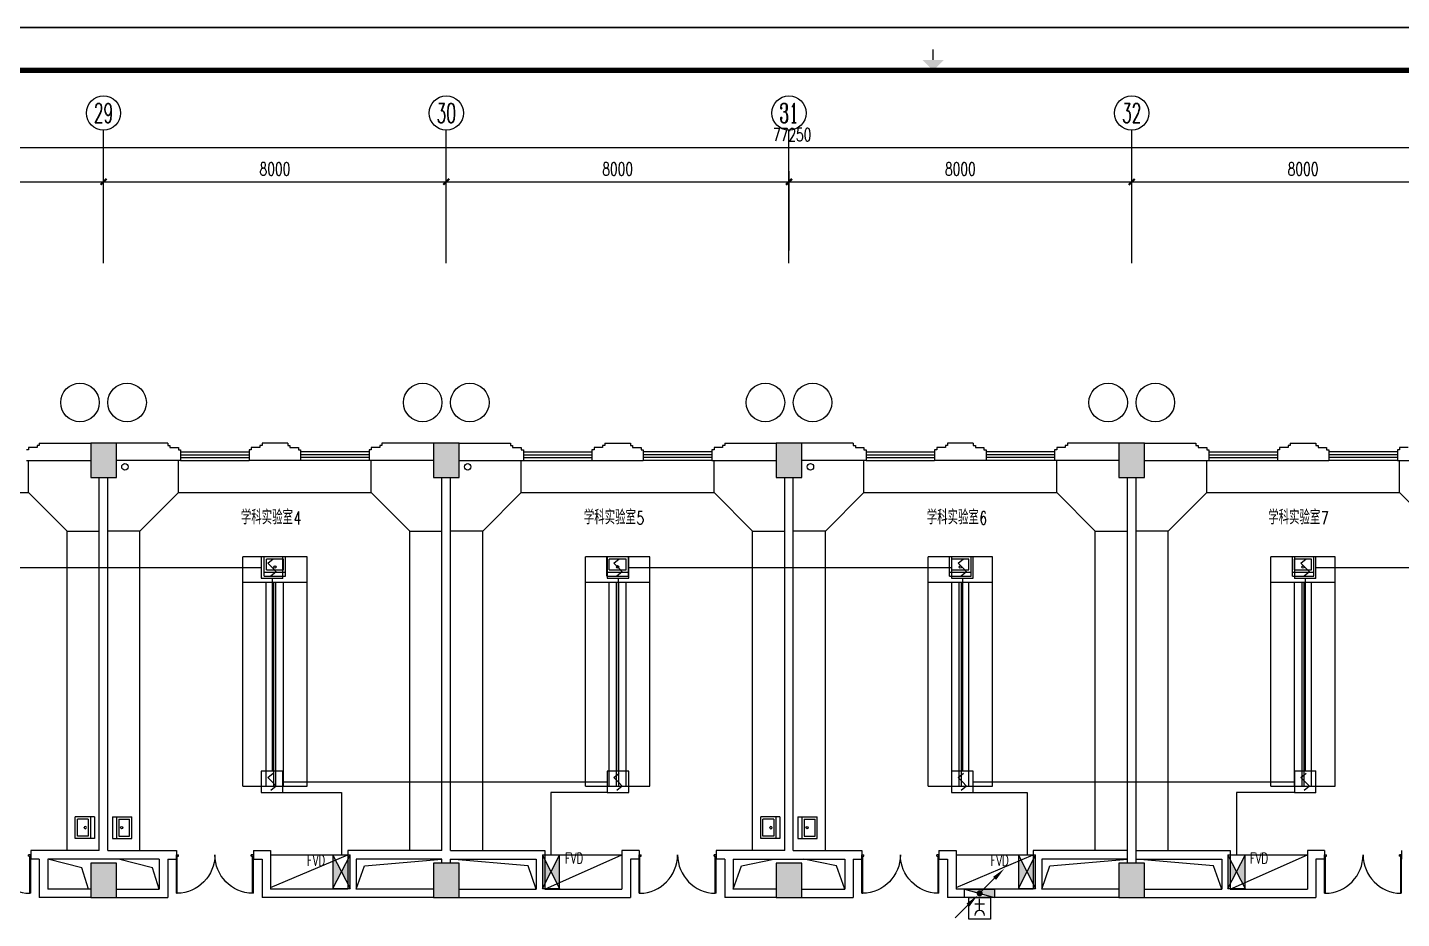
# Model space of a CAD drawing. Extents: x 190999 to 918899, y -200814 to 215286.
# Drawn here: x 586010 to 618082, y 50999 to 71786 of the extents above; entities that cross this region are included whole.
import ezdxf
from ezdxf.enums import TextEntityAlignment as Align

# ---------------------------------------------------------------- set-up
doc = ezdxf.new("R2010")
doc.units = 0
doc.header["$LTSCALE"] = 1000
doc.header["$MEASUREMENT"] = 0
doc.layers.get('Defpoints').update_dxf_attribs({"color": 1})
for name, color, linetype in [('00-EQUIP', 3, 'Continuous'), ('00-LWIRE', 4, 'Continuous'), ('00-WIRE-4', 6, 'Continuous'), ('A-墙线', 2, 'Continuous'), ('A-外包装修', 250, 'Continuous'), ('A-外窗', 145, 'Continuous'), ('A-家具', 250, 'Continuous'), ('A-门', 167, 'Continuous'), ('AXIS', 3, 'Continuous'), ('AXIS_TEXT', 7, 'Continuous'), ('COLUMN', 2, 'Continuous'), ('EQUIP_消火栓', 1, 'Continuous'), ('PUB_HATCH', 250, 'Continuous'), ('图框', 189, 'Continuous'), ('房间名称', 7, 'Continuous'), ('暖通-风-说明', 3, 'Continuous'), ('洞口线', 165, 'Continuous'), ('雨水管', 151, 'Continuous')]:
    doc.layers.add(name, color=color, linetype=linetype)
doc.styles.add('_TCH_AXIS', font='COMPLEX', dxfattribs={"bigfont": 'GBCBIG'})
doc.styles.add('_TCH_DIM', font='SIMPLEX', dxfattribs={"bigfont": 'GBCBIG'})
doc.styles.add('COMPLEX', font='COMPLEX')
doc.styles.add('DIM_FONT', font='SIMPLEX', dxfattribs={"width": 0.7, "bigfont": 'GBCBIG'})
doc.styles.add('HZ-ZGBZ', font='romanc.shx', dxfattribs={"width": 0.65})
doc.styles.get("Standard").update_dxf_attribs({"font": 'simhei.ttf'})
doc.styles.add('zz-1', font='arial.ttf', dxfattribs={"width": 0.8})
doc.dimstyles.new('DIMN', dxfattribs={"dimtxt": 300, "dimasz": 100, "dimexe": 250, "dimexo": 300, "dimgap": 150, "dimtad": 1, "dimdec": 0, "dimzin": 0, "dimdsep": 46, "dimtxsty": 'DIM_FONT', "dimblk": 'ARCHTICK', "dimcen": 0.09, "dimclrt": 7, "dimazin": 2, "dimtfac": 1, "dimtdec": 0, "dimtix": 1, "dimtmove": 2, "dimatfit": 3, "dimfxl": 0, "dimtolj": 1, "dimtzin": 0, "dimarcsym": 0})

# ---------------------------------------------------------------- blocks, each defined once
blk = doc.blocks.new('TJAD_TK_A0')
at = {"layer": '图框'}
for p, q in [((2162, 399.3), (973, 399.3)), ((973, -441.7), (2162, -441.7))]:
    blk.add_line(p, q, dxfattribs=at)
at = {"layer": '图框', "const_width": 0.3}
blk.add_lwpolyline([(1567.5, 391.74), (1567.5, 394.24)], dxfattribs=at)
at = {"layer": '图框', "const_width": 1.2}
blk.add_lwpolyline([(2152, -431.7), (2152, 389.3), (998, 389.3), (998, -431.7)], close=True, dxfattribs=at)
at = {"layer": '图框'}
blk.add_solid([(1565, 391.74), (1570, 391.74), (1567.5, 389.24)], dxfattribs=at)
blk = doc.blocks.new('m1800')
at = {"layer": 'A-墙线'}
for p, q in [((-900, -100), (-900, 100)), ((900, -100), (900, 100))]:
    blk.add_line(p, q, dxfattribs=at)
at = {"layer": 'A-门'}
for p, q in [((-900, 900), (-900, 0)), ((-900, 900), (-880, 900)), ((-880, 900), (-880, 50)), ((880, 900), (880, 50)), ((900, 900), (880, 900)), ((900, 900), (900, 0)), ((-900, 50), (-870, 50)), ((-900, 0), (-850, 0)), ((-870, 50), (-870, 30)), ((-870, 30), (-850, 30)), ((-850, 30), (-850, 0)), ((850, 30), (850, 0)), ((870, 30), (850, 30)), ((900, 0), (850, 0)), ((870, 50), (870, 30)), ((900, 50), (870, 50))]:
    blk.add_line(p, q, dxfattribs=at)
for centre, start, end in [((-900, 0), 0, 88.7267), ((900, 0), 91.2733, 180)]:
    blk.add_arc(centre, 900, start, end, dxfattribs=at)
blk = doc.blocks.new('$TwtSys$00000434')
for p, q in [((-0.5, 0.5), (-0.5, -0.5)), ((-0.5, -0.5), (0.5, 0.5)), ((0.5, 0.5), (-0.5, 0.5)), ((0.5, -0.5), (0.5, 0.5)), ((-0.5, -0.5), (0.5, -0.5))]:
    blk.add_line(p, q)
blk.add_solid([(0.5, -0.5), (0.5, 0.5), (-0.5, -0.5)])
blk = doc.blocks.new('_ArchTick')
at = {"const_width": 0.5}
blk.add_lwpolyline([(-0.7, -0.7), (0.7, 0.7)], dxfattribs=at)
blk = doc.blocks.new('*D1133')
at = {"layer": 'AXIS', "color": 0, "lineweight": -2}
for p, q in [((611785, 66586), (611785, 68436)), ((619785, 66586), (619785, 68436)), ((611785, 68186), (619785, 68186))]:
    blk.add_line(p, q, dxfattribs=at)
at = {"layer": 'Defpoints', "color": 0}
for p in [(619785, 68186), (611785, 66286), (619785, 66286)]:
    blk.add_point(p, dxfattribs=at)
at = {"layer": 'AXIS', "color": 0, "lineweight": -2, "xscale": 100, "yscale": 100, "zscale": 100, "rotation": 180}
blk.add_blockref('_ArchTick', (611785, 68186), dxfattribs=at)
at = {"layer": 'AXIS', "color": 0, "lineweight": -2, "xscale": 100, "yscale": 100, "zscale": 100}
blk.add_blockref('_ArchTick', (619785, 68186), dxfattribs=at)
at = {"layer": 'AXIS', "color": 7, "insert": (615785, 68486), "char_height": 300, "attachment_point": 5, "style": 'DIM_FONT'}
blk.add_mtext('\\A1;8000', dxfattribs=at)
blk = doc.blocks.new('*D1134')
at = {"layer": 'AXIS', "color": 0, "lineweight": -2}
for p, q in [((603785, 66586), (603785, 68436)), ((611785, 66586), (611785, 68436)), ((603785, 68186), (611785, 68186))]:
    blk.add_line(p, q, dxfattribs=at)
at = {"layer": 'Defpoints', "color": 0}
for p in [(611785, 68186), (603785, 66286), (611785, 66286)]:
    blk.add_point(p, dxfattribs=at)
at = {"layer": 'AXIS', "color": 0, "lineweight": -2, "xscale": 100, "yscale": 100, "zscale": 100, "rotation": 180}
blk.add_blockref('_ArchTick', (603785, 68186), dxfattribs=at)
at = {"layer": 'AXIS', "color": 0, "lineweight": -2, "xscale": 100, "yscale": 100, "zscale": 100}
blk.add_blockref('_ArchTick', (611785, 68186), dxfattribs=at)
at = {"layer": 'AXIS', "color": 7, "insert": (607785, 68486), "char_height": 300, "attachment_point": 5, "style": 'DIM_FONT'}
blk.add_mtext('\\A1;8000', dxfattribs=at)
blk = doc.blocks.new('*D1135')
at = {"layer": 'AXIS', "color": 0, "lineweight": -2}
for p, q in [((595785, 66586), (595785, 68436)), ((603785, 66586), (603785, 68436)), ((595785, 68186), (603785, 68186))]:
    blk.add_line(p, q, dxfattribs=at)
at = {"layer": 'Defpoints', "color": 0}
for p in [(603785, 68186), (595785, 66286), (603785, 66286)]:
    blk.add_point(p, dxfattribs=at)
at = {"layer": 'AXIS', "color": 0, "lineweight": -2, "xscale": 100, "yscale": 100, "zscale": 100, "rotation": 180}
blk.add_blockref('_ArchTick', (595785, 68186), dxfattribs=at)
at = {"layer": 'AXIS', "color": 0, "lineweight": -2, "xscale": 100, "yscale": 100, "zscale": 100}
blk.add_blockref('_ArchTick', (603785, 68186), dxfattribs=at)
at = {"layer": 'AXIS', "color": 7, "insert": (599785, 68486), "char_height": 300, "attachment_point": 5, "style": 'DIM_FONT'}
blk.add_mtext('\\A1;8000', dxfattribs=at)
blk = doc.blocks.new('*D1136')
at = {"layer": 'AXIS', "color": 0, "lineweight": -2}
for p, q in [((587785, 66586), (587785, 68436)), ((595785, 66586), (595785, 68436)), ((587785, 68186), (595785, 68186))]:
    blk.add_line(p, q, dxfattribs=at)
at = {"layer": 'Defpoints', "color": 0}
for p in [(595785, 68186), (587785, 66286), (595785, 66286)]:
    blk.add_point(p, dxfattribs=at)
at = {"layer": 'AXIS', "color": 0, "lineweight": -2, "xscale": 100, "yscale": 100, "zscale": 100, "rotation": 180}
blk.add_blockref('_ArchTick', (587785, 68186), dxfattribs=at)
at = {"layer": 'AXIS', "color": 0, "lineweight": -2, "xscale": 100, "yscale": 100, "zscale": 100}
blk.add_blockref('_ArchTick', (595785, 68186), dxfattribs=at)
at = {"layer": 'AXIS', "color": 7, "insert": (591785, 68486), "char_height": 300, "attachment_point": 5, "style": 'DIM_FONT'}
blk.add_mtext('\\A1;8000', dxfattribs=at)
blk = doc.blocks.new('*D1137')
at = {"layer": 'AXIS', "color": 0, "lineweight": -2}
for p, q in [((579785, 66586), (579785, 68436)), ((587785, 66586), (587785, 68436)), ((579785, 68186), (587785, 68186))]:
    blk.add_line(p, q, dxfattribs=at)
at = {"layer": 'Defpoints', "color": 0}
for p in [(587785, 68186), (579785, 66286), (587785, 66286)]:
    blk.add_point(p, dxfattribs=at)
at = {"layer": 'AXIS', "color": 0, "lineweight": -2, "xscale": 100, "yscale": 100, "zscale": 100, "rotation": 180}
blk.add_blockref('_ArchTick', (579785, 68186), dxfattribs=at)
at = {"layer": 'AXIS', "color": 0, "lineweight": -2, "xscale": 100, "yscale": 100, "zscale": 100}
blk.add_blockref('_ArchTick', (587785, 68186), dxfattribs=at)
at = {"layer": 'AXIS', "color": 7, "insert": (583785, 68486), "char_height": 300, "attachment_point": 5, "style": 'DIM_FONT'}
blk.add_mtext('\\A1;8000', dxfattribs=at)
blk = doc.blocks.new('*D1141')
at = {"layer": 'AXIS', "color": 0, "lineweight": -2}
for p, q in [((565235, 66586), (565235, 69236)), ((565235, 68986), (642484, 68986)), ((642484, 66586), (642484, 69236))]:
    blk.add_line(p, q, dxfattribs=at)
at = {"layer": 'Defpoints', "color": 0}
for p in [(642484, 68986), (565235, 66286), (642484, 66286)]:
    blk.add_point(p, dxfattribs=at)
at = {"layer": 'AXIS', "color": 0, "lineweight": -2, "xscale": 100, "yscale": 100, "zscale": 100, "rotation": 180}
blk.add_blockref('_ArchTick', (565235, 68986), dxfattribs=at)
at = {"layer": 'AXIS', "color": 0, "lineweight": -2, "xscale": 100, "yscale": 100, "zscale": 100}
blk.add_blockref('_ArchTick', (642484, 68986), dxfattribs=at)
at = {"layer": 'AXIS', "color": 7, "insert": (603859, 69286), "char_height": 300, "attachment_point": 5, "style": 'DIM_FONT'}
blk.add_mtext('\\A1;77250', dxfattribs=at)
blk = doc.blocks.new('_AXISO')
blk.add_circle((0, 0), 0.5)
at = {"layer": 'AXIS_TEXT', "style": 'COMPLEX', "width": 1.041667}
blk.add_attdef('A', text='', height=0.56, dxfattribs=at).set_placement((-0.25, -0.28), (0.25, -0.28), align=Align.FIT)
blk = doc.blocks.new('$plan$00001609')
at = {"linetype": 'Continuous'}
for p, q in [((0, -251), (0, 251)), ((0, 251), (450, 251)), ((93, -251), (93, 251)), ((146, -199), (146, 199)), ((146, 199), (397, 199)), ((397, 199), (397, -199)), ((450, 251), (450, -251)), ((0, -251), (450, -251)), ((146, -199), (397, -199))]:
    blk.add_line(p, q, dxfattribs=at)
blk.add_line((238, 2), (238, 0))
blk.add_arc((212, 0), 26, 4.716, 0, dxfattribs=at)
at = {"style": 'zz-1'}
for tag in ['YSIZE', 'XSIZE']:
    blk.add_attdef(tag, (0, 0), '', height=0.5, dxfattribs=at)
blk = doc.blocks.new('_LINKPT1')
at = {"color": 0}
blk.add_line((0, 0), (0, 0), dxfattribs=at)
blk = doc.blocks.new('J62IR8YJ')
for p, q in [((-0.5, 1), (0.5, 1)), ((-0.5, 0), (-0.5, 1)), ((0.5, 1), (0.5, 0)), ((0.5, 0), (-0.5, 0)), ((-0.231, 0.312), (0.231, 0.312)), ((0, 0.598), (0, 0.06))]:
    blk.add_line(p, q)
at = {"const_width": 0.04, "flags": 128}
blk.add_lwpolyline([(-0.5, 0), (-0.5, 1), (0.5, 1), (0.5, 0)], close=True, dxfattribs=at)
blk.add_arc((0, 0.829), 0.231, 180, 0)
at = {"xscale": 0.002, "yscale": 0.00200000000000955, "zscale": 0.002}
for p in [(0, 1), (-0.5, 0.5), (0, 0), (0.5, 0.5)]:
    blk.add_blockref('_LINKPT1', p, dxfattribs=at)
at = {"flags": 9}
blk.add_attdef('A', (0, 0), '', height=0.00002, dxfattribs=at)
blk = doc.blocks.new('3S1KCGW2')
for p, q in [((0.5, 0.5), (-0.5, 0.5)), ((-0.5, 0.5), (-0.5, -0.5)), ((-0.2, 0.2), (0.05, 0.4)), ((0, 0), (-0.2, 0.2)), ((0, 0), (0.2, -0.2)), ((0.5, -0.5), (0.5, 0.5)), ((-0.5, -0.5), (0.5, -0.5)), ((0.2, -0.2), (-0.05, -0.4))]:
    blk.add_line(p, q)
at = {"const_width": 0.04, "flags": 128}
blk.add_lwpolyline([(-0.5, -0.5), (-0.5, 0.5), (0.5, 0.5), (0.5, -0.5)], close=True, dxfattribs=at)
at = {"xscale": 0.002, "yscale": 0.002, "zscale": 0.002}
for p in [(-0.5, 0), (0, 0.5), (0.5, 0), (0, -0.5)]:
    blk.add_blockref('_LINKPT1', p, dxfattribs=at)
at = {"flags": 9}
blk.add_attdef('A', (0, 0), '', height=0.00002, dxfattribs=at)
blk = doc.blocks.new('6H2NC6JJ')
for p, q in [((-0.78, 0.4), (0.78, -0.4)), ((0.78, 0.4), (-0.78, -0.4)), ((0.78, 0.4), (-0.78, 0.4)), ((-0.78, 0.4), (-0.78, -0.4)), ((0.78, -0.4), (0.78, 0.4)), ((-0.78, -0.4), (0.78, -0.4))]:
    blk.add_line(p, q)
at = {"const_width": 0.04}
blk.add_lwpolyline([(-0.78, 0.4), (-0.78, -0.4), (0.78, -0.4), (0.78, 0.4)], close=True, dxfattribs=at)
for points in [[(-0.78, 0.4), (0, 0), (0.78, 0.4)], [(-0.78, -0.4), (0.78, -0.4), (0, 0)]]:
    blk.add_solid(points)
at = {"xscale": 0.002, "yscale": 0.002, "zscale": 0.002}
for p in [(-0.78, 0), (0, 0.4), (0.78, 0), (0, -0.4)]:
    blk.add_blockref('_LINKPT1', p, dxfattribs=at)
at = {"flags": 9}
blk.add_attdef('A', (0, 0), '', height=0.00002, dxfattribs=at)
blk = doc.blocks.new('_WRLD1L')
for p, q in [((0.7, 0.7), (0, 0)), ((0.104, 0.104), (0.104, 0.104)), ((-0.104, -0.104), (-0.104, -0.104))]:
    blk.add_line(p, q)
at = {"const_width": 0.142}
blk.add_lwpolyline([(-0.071, 0, 1), (0.071, 0, 1)], format="xyb", close=True, dxfattribs=at)
blk.add_solid([(0.63, 0.77), (0.77, 0.63), (1.15, 1.15)])
at = {"width": 0.8, "flags": 9}
blk.add_attdef('A', (0, 0), '', height=0.00002, dxfattribs=at)
blk = doc.blocks.new('_WRLD10L')
for p, q in [((1.15, 1.15), (0.55, 0.55)), ((0.104, 0.104), (0.104, 0.104)), ((-0.104, -0.104), (-0.104, -0.104))]:
    blk.add_line(p, q)
at = {"const_width": 0.142}
blk.add_lwpolyline([(-0.071, 0, 1), (0.071, 0, 1)], format="xyb", close=True, dxfattribs=at)
blk.add_solid([(0.62, 0.48), (0.48, 0.62), (0.1, 0.1)])
at = {"width": 0.8, "flags": 9}
blk.add_attdef('A', (0, 0), '', height=0.00002, dxfattribs=at)

msp = doc.modelspace()

# ---------------------------------------------------------------- hatches: boundary and pattern name
at = {"layer": 'PUB_HATCH'}
for points in [[(587484.6, 61286.5), (588084.6, 61286.5), (588084.6, 62086.5), (587484.6, 62086.5)], [(595484.6, 61286.5), (596084.6, 61286.5), (596084.6, 62086.5), (595484.6, 62086.5)], [(603484.6, 61286.5), (604084.6, 61286.5), (604084.6, 62086.5), (603484.6, 62086.5)], [(611484.6, 61286.5), (612084.6, 61286.5), (612084.6, 62086.5), (611484.6, 62086.5)], [(587484.6, 51486.5), (588084.6, 51486.5), (588084.6, 52286.5), (587484.6, 52286.5)], [(595484.6, 51486.5), (596084.6, 51486.5), (596084.6, 52286.5), (595484.6, 52286.5)], [(603484.6, 51486.5), (604084.6, 51486.5), (604084.6, 52286.5), (603484.6, 52286.5)], [(611484.6, 51486.5), (612084.6, 51486.5), (612084.6, 52286.5), (611484.6, 52286.5)]]:
    msp.add_hatch(color=256, dxfattribs=at).paths.add_polyline_path(points)

# ---------------------------------------------------------------- linework, layer by layer
at = {"layer": '00-WIRE-4'}
for p, q in [((584082.9, 59186.5), (591467.9, 59186.5)), ((600043.4, 59186.5), (607580.9, 59186.5)), ((616080.9, 59186.5), (623505, 59186.5)), ((591717.9, 58936.5), (591717.9, 54436.5)), ((599793.4, 58936.5), (599793.4, 54436.5)), ((607830.9, 58936.5), (607830.9, 54436.5)), ((615830.9, 58936.5), (615830.9, 54436.5)), ((591967.9, 54186.5), (599543.4, 54186.5)), ((591967.9, 53936.5), (593340.1, 53936.5)), ((593340.1, 53936.5), (593340.1, 52476.5)), ((598229.1, 53936.5), (598229.1, 52476.5)), ((599543.4, 53936.5), (598229.1, 53936.5)), ((608080.9, 54186.5), (615580.9, 54186.5)), ((608080.9, 53936.5), (609340.1, 53936.5)), ((609340.1, 53936.5), (609340.1, 52476.5)), ((615580.9, 53936.5), (614229.1, 53936.5)), ((614229.1, 53936.5), (614229.1, 52476.5))]:
    msp.add_line(p, q, dxfattribs=at)
at = {"layer": 'A-墙线'}
for p, q in [((586034.6, 61936.5), (585984.6, 61936.5)), ((586034.6, 61986.5), (586034.6, 61936.5)), ((586234.6, 61986.5), (586034.6, 61986.5)), ((586234.6, 62036.5), (586234.6, 61986.5)), ((586284.6, 62036.5), (586234.6, 62036.5)), ((586284.6, 62086.5), (587484.6, 62086.5)), ((586284.6, 62086.5), (586284.6, 62036.5)), ((589284.6, 62086.5), (588084.6, 62086.5)), ((589284.6, 62086.5), (589284.6, 62036.5)), ((589284.6, 62036.5), (589334.6, 62036.5)), ((589334.6, 62036.5), (589334.6, 61986.5)), ((589334.6, 61986.5), (589534.6, 61986.5)), ((589534.6, 61986.5), (589534.6, 61936.5)), ((589534.6, 61936.5), (589584.6, 61936.5)), ((589584.6, 61936.5), (589584.6, 61686.5)), ((591234.6, 61936.5), (591184.6, 61936.5)), ((591184.6, 61936.5), (591184.6, 61686.5)), ((591234.6, 61986.5), (591234.6, 61936.5)), ((591434.6, 61986.5), (591234.6, 61986.5)), ((591434.6, 62036.5), (591434.6, 61986.5)), ((591484.6, 62036.5), (591434.6, 62036.5)), ((592084.6, 62086.5), (591484.6, 62086.5)), ((591484.6, 62086.5), (591484.6, 62036.5)), ((592084.6, 62086.5), (592084.6, 62036.5)), ((592084.6, 62036.5), (592134.6, 62036.5)), ((592134.6, 62036.5), (592134.6, 61986.5)), ((592134.6, 61986.5), (592334.6, 61986.5)), ((592334.6, 61986.5), (592334.6, 61936.5)), ((592334.6, 61936.5), (592384.6, 61936.5)), ((592384.6, 61936.5), (592384.6, 61686.5)), ((594034.6, 61936.5), (593984.6, 61936.5)), ((593984.6, 61936.5), (593984.6, 61686.5)), ((594034.6, 61986.5), (594034.6, 61936.5)), ((594234.6, 61986.5), (594034.6, 61986.5)), ((594234.6, 62036.5), (594234.6, 61986.5)), ((594284.6, 62036.5), (594234.6, 62036.5)), ((595484.6, 62086.5), (594284.6, 62086.5)), ((594284.6, 62086.5), (594284.6, 62036.5)), ((596084.6, 62086.5), (597284.6, 62086.5)), ((597284.6, 62086.5), (597284.6, 62036.5)), ((597284.6, 62036.5), (597334.6, 62036.5)), ((597334.6, 62036.5), (597334.6, 61986.5)), ((597334.6, 61986.5), (597534.6, 61986.5)), ((597534.6, 61986.5), (597534.6, 61936.5)), ((597534.6, 61936.5), (597584.6, 61936.5)), ((597584.6, 61936.5), (597584.6, 61686.5)), ((599234.6, 61936.5), (599184.6, 61936.5)), ((599184.6, 61936.5), (599184.6, 61686.5)), ((599234.6, 61986.5), (599234.6, 61936.5)), ((599434.6, 61986.5), (599234.6, 61986.5)), ((599434.6, 62036.5), (599434.6, 61986.5)), ((599484.6, 62036.5), (599434.6, 62036.5)), ((599484.6, 62086.5), (600084.6, 62086.5)), ((599484.6, 62086.5), (599484.6, 62036.5)), ((600084.6, 62086.5), (600084.6, 62036.5)), ((600084.6, 62036.5), (600134.6, 62036.5)), ((600134.6, 62036.5), (600134.6, 61986.5)), ((600134.6, 61986.5), (600334.6, 61986.5)), ((600334.6, 61986.5), (600334.6, 61936.5)), ((600334.6, 61936.5), (600384.6, 61936.5)), ((600384.6, 61936.5), (600384.6, 61686.5)), ((602034.6, 61936.5), (601984.6, 61936.5)), ((601984.6, 61936.5), (601984.6, 61686.5)), ((602034.6, 61986.5), (602034.6, 61936.5)), ((602234.6, 61986.5), (602034.6, 61986.5)), ((602234.6, 62036.5), (602234.6, 61986.5)), ((602284.6, 62036.5), (602234.6, 62036.5)), ((602284.6, 62086.5), (603484.6, 62086.5)), ((602284.6, 62086.5), (602284.6, 62036.5)), ((605284.6, 62086.5), (604084.6, 62086.5)), ((605284.6, 62086.5), (605284.6, 62036.5)), ((605284.6, 62036.5), (605334.6, 62036.5)), ((605334.6, 62036.5), (605334.6, 61986.5)), ((605334.6, 61986.5), (605534.6, 61986.5)), ((605534.6, 61986.5), (605534.6, 61936.5)), ((605534.6, 61936.5), (605584.6, 61936.5)), ((605584.6, 61936.5), (605584.6, 61686.5)), ((607234.6, 61936.5), (607184.6, 61936.5)), ((607184.6, 61936.5), (607184.6, 61686.5)), ((607234.6, 61986.5), (607234.6, 61936.5)), ((607434.6, 61986.5), (607234.6, 61986.5)), ((607434.6, 62036.5), (607434.6, 61986.5)), ((607484.6, 62036.5), (607434.6, 62036.5)), ((608084.6, 62086.5), (607484.6, 62086.5)), ((607484.6, 62086.5), (607484.6, 62036.5)), ((608084.6, 62086.5), (608084.6, 62036.5)), ((608084.6, 62036.5), (608134.6, 62036.5)), ((608134.6, 62036.5), (608134.6, 61986.5)), ((608134.6, 61986.5), (608334.6, 61986.5)), ((608334.6, 61986.5), (608334.6, 61936.5)), ((608334.6, 61936.5), (608384.6, 61936.5)), ((608384.6, 61936.5), (608384.6, 61686.5)), ((610034.6, 61936.5), (609984.6, 61936.5)), ((609984.6, 61936.5), (609984.6, 61686.5)), ((610034.6, 61986.5), (610034.6, 61936.5)), ((610234.6, 61986.5), (610034.6, 61986.5)), ((610234.6, 62036.5), (610234.6, 61986.5)), ((610284.6, 62036.5), (610234.6, 62036.5)), ((611484.6, 62086.5), (610284.6, 62086.5)), ((610284.6, 62086.5), (610284.6, 62036.5)), ((612084.6, 62086.5), (613284.6, 62086.5)), ((613284.6, 62086.5), (613284.6, 62036.5)), ((613284.6, 62036.5), (613334.6, 62036.5)), ((613334.6, 62036.5), (613334.6, 61986.5)), ((613334.6, 61986.5), (613534.6, 61986.5)), ((613534.6, 61986.5), (613534.6, 61936.5)), ((613534.6, 61936.5), (613584.6, 61936.5)), ((613584.6, 61936.5), (613584.6, 61686.5)), ((615234.6, 61936.5), (615184.6, 61936.5)), ((615184.6, 61936.5), (615184.6, 61686.5)), ((615234.6, 61986.5), (615234.6, 61936.5)), ((615434.6, 61986.5), (615234.6, 61986.5)), ((615434.6, 62036.5), (615434.6, 61986.5)), ((615484.6, 62036.5), (615434.6, 62036.5)), ((615484.6, 62086.5), (616084.6, 62086.5)), ((615484.6, 62086.5), (615484.6, 62036.5)), ((616084.6, 62086.5), (616084.6, 62036.5)), ((616084.6, 62036.5), (616134.6, 62036.5)), ((616134.6, 62036.5), (616134.6, 61986.5)), ((616134.6, 61986.5), (616334.6, 61986.5)), ((616334.6, 61986.5), (616334.6, 61936.5)), ((616334.6, 61936.5), (616384.6, 61936.5)), ((616384.6, 61936.5), (616384.6, 61686.5)), ((618034.6, 61936.5), (617984.6, 61936.5)), ((617984.6, 61936.5), (617984.6, 61686.5)), ((618034.6, 61986.5), (618034.6, 61936.5)), ((618234.6, 61986.5), (618034.6, 61986.5)), ((585984.6, 61686.5), (587484.6, 61686.5)), ((589584.6, 61686.5), (588084.6, 61686.5)), ((592384.6, 61686.5), (591184.6, 61686.5)), ((595484.6, 61686.5), (593984.6, 61686.5)), ((596084.6, 61686.5), (597584.6, 61686.5)), ((599184.6, 61686.5), (600384.6, 61686.5)), ((601984.6, 61686.5), (603484.6, 61686.5)), ((605584.6, 61686.5), (604084.6, 61686.5)), ((608384.6, 61686.5), (607184.6, 61686.5)), ((611484.6, 61686.5), (609984.6, 61686.5)), ((612084.6, 61686.5), (613584.6, 61686.5)), ((615184.6, 61686.5), (616384.6, 61686.5)), ((617984.6, 61686.5), (619484.6, 61686.5)), ((587684.6, 52586.5), (587684.6, 61286.5)), ((587884.6, 52586.5), (587884.6, 61286.5)), ((595684.6, 52586.5), (595684.6, 61286.5)), ((595884.6, 52586.5), (595884.6, 61286.5)), ((603684.6, 52586.5), (603684.6, 61286.5)), ((603884.6, 52586.5), (603884.6, 61286.5)), ((611684.6, 52286.5), (611684.6, 61286.5)), ((611884.6, 52286.5), (611884.6, 61286.5)), ((587684.6, 52586.5), (586084.6, 52586.5)), ((586284.6, 52386.5), (586084.6, 52386.5)), ((586284.6, 52386.5), (586284.6, 51486.5)), ((589084.6, 52386.5), (586484.6, 52386.5)), ((586484.6, 52386.5), (586484.6, 51686.5)), ((587884.6, 52586.5), (589484.6, 52586.5)), ((589084.6, 52386.5), (589084.6, 51686.5)), ((589284.6, 52386.5), (589484.6, 52386.5)), ((589284.6, 52386.5), (589284.6, 51486.5)), ((591284.6, 52586.5), (591684.6, 52586.5)), ((591284.6, 52386.5), (591484.6, 52386.5)), ((591484.6, 52386.5), (591484.6, 51486.5)), ((591684.6, 52586.5), (591684.6, 51686.5)), ((595684.6, 52286.5), (595684.6, 52386.5)), ((595884.6, 52286.5), (595884.6, 52386.5)), ((600284.6, 52586.5), (599884.6, 52586.5)), ((599884.6, 52586.5), (599884.6, 51686.5)), ((600284.6, 52386.5), (600084.6, 52386.5)), ((600084.6, 52386.5), (600084.6, 51486.5)), ((603684.6, 52586.5), (602084.6, 52586.5)), ((602284.6, 52386.5), (602084.6, 52386.5)), ((602284.6, 52386.5), (602284.6, 51486.5)), ((602484.6, 52386.5), (605084.6, 52386.5)), ((602484.6, 52386.5), (602484.6, 51686.5)), ((603884.6, 52586.5), (605484.6, 52586.5)), ((605084.6, 52386.5), (605084.6, 51686.5)), ((605284.6, 52386.5), (605484.6, 52386.5)), ((605284.6, 52386.5), (605284.6, 51486.5)), ((607284.6, 52586.5), (607684.6, 52586.5)), ((607284.6, 52386.5), (607484.6, 52386.5)), ((607484.6, 52386.5), (607484.6, 51486.5)), ((607684.6, 52586.5), (607684.6, 51686.5)), ((616284.6, 52586.5), (615884.6, 52586.5)), ((615884.6, 52586.5), (615884.6, 51686.5)), ((616284.6, 52386.5), (616084.6, 52386.5)), ((616084.6, 52386.5), (616084.6, 51486.5)), ((587484.6, 51686.5), (586484.6, 51686.5)), ((588084.6, 51686.5), (589084.6, 51686.5)), ((593484.6, 51686.5), (591684.6, 51686.5)), ((595484.6, 51686.5), (593684.6, 51686.5)), ((596084.6, 51686.5), (597884.6, 51686.5)), ((598084.6, 51686.5), (599884.6, 51686.5)), ((603484.6, 51686.5), (602484.6, 51686.5)), ((604084.6, 51686.5), (605084.6, 51686.5)), ((609484.6, 51686.5), (607684.6, 51686.5)), ((611484.6, 51686.5), (609684.6, 51686.5)), ((612084.6, 51686.5), (613884.6, 51686.5)), ((614084.6, 51686.5), (615884.6, 51686.5)), ((587484.6, 51486.5), (586284.6, 51486.5)), ((588084.6, 51486.5), (589284.6, 51486.5)), ((595484.6, 51486.5), (591484.6, 51486.5)), ((596084.6, 51486.5), (600084.6, 51486.5)), ((603484.6, 51486.5), (602284.6, 51486.5)), ((604084.6, 51486.5), (605284.6, 51486.5)), ((611484.6, 51486.5), (607484.6, 51486.5)), ((612084.6, 51486.5), (616084.6, 51486.5))]:
    msp.add_line(p, q, dxfattribs=at)
for points in [[(595684.6, 52586.5), (593484.6, 52586.5), (593484.6, 51686.5)], [(595684.6, 52386.5), (593684.6, 52386.5), (593684.6, 51686.5)], [(595884.6, 52586.5), (598084.6, 52586.5), (598084.6, 51686.5)], [(595884.6, 52386.5), (597884.6, 52386.5), (597884.6, 51686.5)], [(611684.6, 52586.5), (609484.6, 52586.5), (609484.6, 51686.5)], [(611684.6, 52386.5), (609684.6, 52386.5), (609684.6, 51686.5)], [(611884.6, 52586.5), (614084.6, 52586.5), (614084.6, 51686.5)], [(611884.6, 52386.5), (613884.6, 52386.5), (613884.6, 51686.5)]]:
    msp.add_lwpolyline(points, dxfattribs=at)
at = {"layer": 'A-外包装修'}
for centre in [(587234.6, 63036.5), (588334.6, 63036.5), (595234.6, 63036.5), (596334.6, 63036.5), (603234.6, 63036.5), (604334.6, 63036.5), (611234.6, 63036.5), (612334.6, 63036.5)]:
    msp.add_circle(centre, 450, dxfattribs=at)
at = {"layer": 'A-外窗'}
for p, q in [((589584.6, 61886.5), (591184.6, 61886.5)), ((589584.6, 61816.5), (591184.6, 61816.5)), ((589584.6, 61756.5), (591184.6, 61756.5)), ((589584.6, 61686.5), (591184.6, 61686.5)), ((593984.6, 61886.5), (592384.6, 61886.5)), ((593984.6, 61816.5), (592384.6, 61816.5)), ((593984.6, 61756.5), (592384.6, 61756.5)), ((593984.6, 61686.5), (592384.6, 61686.5)), ((597584.6, 61886.5), (599184.6, 61886.5)), ((597584.6, 61816.5), (599184.6, 61816.5)), ((597584.6, 61756.5), (599184.6, 61756.5)), ((597584.6, 61686.5), (599184.6, 61686.5)), ((601984.6, 61886.5), (600384.6, 61886.5)), ((601984.6, 61816.5), (600384.6, 61816.5)), ((601984.6, 61756.5), (600384.6, 61756.5)), ((601984.6, 61686.5), (600384.6, 61686.5)), ((605584.6, 61886.5), (607184.6, 61886.5)), ((605584.6, 61816.5), (607184.6, 61816.5)), ((605584.6, 61756.5), (607184.6, 61756.5)), ((605584.6, 61686.5), (607184.6, 61686.5)), ((609984.6, 61886.5), (608384.6, 61886.5)), ((609984.6, 61816.5), (608384.6, 61816.5)), ((609984.6, 61756.5), (608384.6, 61756.5)), ((609984.6, 61686.5), (608384.6, 61686.5)), ((613584.6, 61886.5), (615184.6, 61886.5)), ((613584.6, 61816.5), (615184.6, 61816.5)), ((613584.6, 61756.5), (615184.6, 61756.5)), ((613584.6, 61686.5), (615184.6, 61686.5)), ((617984.6, 61886.5), (616384.6, 61886.5)), ((617984.6, 61816.5), (616384.6, 61816.5)), ((617984.6, 61756.5), (616384.6, 61756.5)), ((617984.6, 61686.5), (616384.6, 61686.5))]:
    msp.add_line(p, q, dxfattribs=at)
at = {"layer": 'A-家具'}
for p, q in [((586034.6, 60936.5), (586034.6, 61686.5)), ((589534.6, 60936.5), (589534.6, 61686.5)), ((594034.6, 60936.5), (594034.6, 61686.5)), ((597534.6, 60936.5), (597534.6, 61686.5)), ((602034.6, 60936.5), (602034.6, 61686.5)), ((605534.6, 60936.5), (605534.6, 61686.5)), ((610034.6, 60936.5), (610034.6, 61686.5)), ((613534.6, 60936.5), (613534.6, 61686.5)), ((618034.6, 60936.5), (618034.6, 61686.5)), ((581534.6, 60936.5), (586034.6, 60936.5)), ((586034.6, 60936.5), (586934.6, 60036.5)), ((589534.6, 60936.5), (588634.6, 60036.5)), ((589534.6, 60936.5), (594034.6, 60936.5)), ((594034.6, 60936.5), (594934.6, 60036.5)), ((597534.6, 60936.5), (596634.6, 60036.5)), ((597534.6, 60936.5), (602034.6, 60936.5)), ((602034.6, 60936.5), (602934.6, 60036.5)), ((605534.6, 60936.5), (604634.6, 60036.5)), ((605534.6, 60936.5), (610034.6, 60936.5)), ((610034.6, 60936.5), (610934.6, 60036.5)), ((613534.6, 60936.5), (612634.6, 60036.5)), ((613534.6, 60936.5), (618034.6, 60936.5)), ((618034.6, 60936.5), (618934.6, 60036.5)), ((586934.6, 52586.5), (586934.6, 60036.5)), ((586934.6, 60036.5), (587684.6, 60036.5)), ((588634.6, 60036.5), (587884.6, 60036.5)), ((588634.6, 52586.5), (588634.6, 60036.5)), ((594934.6, 52586.5), (594934.6, 60036.5)), ((594934.6, 60036.5), (595684.6, 60036.5)), ((596634.6, 60036.5), (595884.6, 60036.5)), ((596634.6, 52586.5), (596634.6, 60036.5)), ((602934.6, 52586.5), (602934.6, 60036.5)), ((602934.6, 60036.5), (603684.6, 60036.5)), ((604634.6, 60036.5), (603884.6, 60036.5)), ((604634.6, 52586.5), (604634.6, 60036.5)), ((610934.6, 52586.5), (610934.6, 60036.5)), ((610934.6, 60036.5), (611684.6, 60036.5)), ((612634.6, 60036.5), (611884.6, 60036.5)), ((612634.6, 52586.5), (612634.6, 60036.5)), ((591034.6, 54086.5), (591034.6, 59436.5)), ((592534.6, 59436.5), (591034.6, 59436.5)), ((592534.6, 54086.5), (592534.6, 59436.5)), ((599034.6, 54086.5), (599034.6, 59436.5)), ((600534.6, 59436.5), (599034.6, 59436.5)), ((600534.6, 54086.5), (600534.6, 59436.5)), ((607034.6, 54086.5), (607034.6, 59436.5)), ((608534.6, 59436.5), (607034.6, 59436.5)), ((608534.6, 54086.5), (608534.6, 59436.5)), ((615034.6, 54086.5), (615034.6, 59436.5)), ((616534.6, 59436.5), (615034.6, 59436.5)), ((616534.6, 54086.5), (616534.6, 59436.5)), ((592534.6, 58836.5), (591034.6, 58836.5)), ((591584.6, 54086.5), (591584.6, 58836.5)), ((591759.6, 54086.5), (591759.6, 58836.5)), ((591809.6, 54086.5), (591809.6, 58836.5)), ((591984.6, 54086.5), (591984.6, 58836.5)), ((600534.6, 58836.5), (599034.6, 58836.5)), ((599584.6, 54086.5), (599584.6, 58836.5)), ((599759.6, 54086.5), (599759.6, 58836.5)), ((599809.6, 54086.5), (599809.6, 58836.5)), ((599984.6, 54086.5), (599984.6, 58836.5)), ((608534.6, 58836.5), (607034.6, 58836.5)), ((607584.6, 54086.5), (607584.6, 58836.5)), ((607759.6, 54086.5), (607759.6, 58836.5)), ((607809.6, 54086.5), (607809.6, 58836.5)), ((607984.6, 54086.5), (607984.6, 58836.5)), ((616534.6, 58836.5), (615034.6, 58836.5)), ((615584.6, 54086.5), (615584.6, 58836.5)), ((615759.6, 54086.5), (615759.6, 58836.5)), ((615809.6, 54086.5), (615809.6, 58836.5)), ((615984.6, 54086.5), (615984.6, 58836.5)), ((591034.6, 54086.5), (592534.6, 54086.5)), ((599034.6, 54086.5), (600534.6, 54086.5)), ((607034.6, 54086.5), (608534.6, 54086.5)), ((615034.6, 54086.5), (616534.6, 54086.5)), ((591684.6, 52486.5), (593484.6, 52486.5)), ((591684.6, 51724.6), (593484.6, 52486.5)), ((598084.6, 52486.5), (599884.6, 52486.5)), ((598084.6, 51686.5), (599884.6, 52486.5)), ((607684.6, 52486.5), (609484.6, 52486.5)), ((607684.6, 51724.6), (609484.6, 52486.5)), ((614084.6, 52486.5), (615884.6, 52486.5)), ((614084.6, 51686.5), (615884.6, 52486.5))]:
    msp.add_line(p, q, dxfattribs=at)
at = {"layer": 'AXIS'}
for p, q in [((587784.6, 66286.5), (587784.6, 69390.2)), ((595784.6, 66286.5), (595784.6, 69390.2)), ((603784.6, 66286.5), (603784.6, 69390.2)), ((611784.6, 66286.5), (611784.6, 69390.2))]:
    msp.add_line(p, q, dxfattribs=at)
at = {"layer": 'COLUMN'}
for p, q in [((588084.6, 62086.5), (587484.6, 62086.5)), ((587484.6, 62086.5), (587484.6, 61286.5)), ((588084.6, 61286.5), (588084.6, 62086.5)), ((596084.6, 62086.5), (595484.6, 62086.5)), ((595484.6, 62086.5), (595484.6, 61286.5)), ((596084.6, 61286.5), (596084.6, 62086.5)), ((604084.6, 62086.5), (603484.6, 62086.5)), ((603484.6, 62086.5), (603484.6, 61286.5)), ((604084.6, 61286.5), (604084.6, 62086.5)), ((612084.6, 62086.5), (611484.6, 62086.5)), ((611484.6, 62086.5), (611484.6, 61286.5)), ((612084.6, 61286.5), (612084.6, 62086.5)), ((587484.6, 61286.5), (588084.6, 61286.5)), ((595484.6, 61286.5), (596084.6, 61286.5)), ((603484.6, 61286.5), (604084.6, 61286.5)), ((611484.6, 61286.5), (612084.6, 61286.5)), ((588084.6, 52286.5), (587484.6, 52286.5)), ((587484.6, 52286.5), (587484.6, 51486.5)), ((588084.6, 51486.5), (588084.6, 52286.5)), ((596084.6, 52286.5), (595484.6, 52286.5)), ((595484.6, 52286.5), (595484.6, 51486.5)), ((596084.6, 51486.5), (596084.6, 52286.5)), ((604084.6, 52286.5), (603484.6, 52286.5)), ((603484.6, 52286.5), (603484.6, 51486.5)), ((604084.6, 51486.5), (604084.6, 52286.5)), ((612084.6, 52286.5), (611484.6, 52286.5)), ((611484.6, 52286.5), (611484.6, 51486.5)), ((612084.6, 51486.5), (612084.6, 52286.5)), ((587484.6, 51486.5), (588084.6, 51486.5)), ((595484.6, 51486.5), (596084.6, 51486.5)), ((603484.6, 51486.5), (604084.6, 51486.5)), ((611484.6, 51486.5), (612084.6, 51486.5))]:
    msp.add_line(p, q, dxfattribs=at)
at = {"layer": '洞口线', "ltscale": 2}
for points in [[(587434.6, 51686.5), (587280.5, 52184.8), (586484.6, 52386.5)], [(589084.6, 51686.5), (588930.5, 52184.8), (588134.6, 52386.5)], [(593684.6, 51686.5), (593876.2, 52225.5), (595684.6, 52386.5)], [(597884.6, 51686.5), (597692.9, 52225.5), (595884.6, 52386.5)], [(602484.6, 51686.5), (602676.2, 52225.5), (603434.6, 52386.5)], [(605084.6, 51686.5), (604892.9, 52225.5), (604134.6, 52386.5)], [(609684.6, 51686.5), (609876.2, 52225.5), (611684.6, 52386.5)], [(613884.6, 51686.5), (613692.9, 52225.5), (611884.6, 52386.5)]]:
    msp.add_lwpolyline(points, dxfattribs=at)
at = {"layer": '雨水管'}
for centre in [(588284.6, 61536.5), (596284.6, 61536.5), (604284.6, 61536.5)]:
    msp.add_circle(centre, 75, dxfattribs=at)

# ---------------------------------------------------------------- block references
at = {"layer": '00-EQUIP', "xscale": 500, "yscale": 500, "zscale": 500}
for p in [(591717.9, 59186.5), (599793.4, 59186.5), (607830.9, 59186.5), (615830.9, 59186.5), (591717.9, 54186.5), (599793.4, 54186.5), (607830.9, 54186.5), (615830.9, 54186.5)]:
    msp.add_blockref('3S1KCGW2', p, dxfattribs=at)
for name, p, rotation in [('6H2NC6JJ', (593340.1, 52086.5), 90), ('6H2NC6JJ', (598229.1, 52086.5), 90), ('6H2NC6JJ', (598229.1, 52086.5), 90), ('6H2NC6JJ', (609340.1, 52086.5), 90), ('6H2NC6JJ', (614229.1, 52086.5), 90), ('6H2NC6JJ', (614229.1, 52086.5), 90), ('J62IR8YJ', (608234.9, 51486.5), 180)]:
    msp.add_blockref(name, p, dxfattribs=dict(at, rotation=rotation))
at = {"layer": '00-LWIRE', "xscale": 500, "yscale": 500, "zscale": 500}
msp.add_blockref('_WRLD1L', (608234.9, 51586.5), dxfattribs=at)
at = {"layer": '00-LWIRE', "xscale": 500, "yscale": 500, "zscale": 500, "rotation": 180}
msp.add_blockref('_WRLD10L', (608234.9, 51586.5), dxfattribs=at)
at = {"layer": 'A-家具', "yscale": -1, "rotation": 90.00000000000001}
for p in [(591784.6, 58986.5), (599784.6, 58986.5), (607784.6, 58986.5), (615784.6, 58986.5)]:
    msp.add_blockref('$plan$00001609', p, dxfattribs=at)
at = {"layer": 'A-家具', "rotation": 180.0000000000001}
for p in [(587574.3, 53120.2), (603574.3, 53120.2)]:
    msp.add_blockref('$plan$00001609', p, dxfattribs=at)
at = {"layer": 'A-家具', "yscale": -1}
for p in [(587994.8, 53120.2), (603994.8, 53120.2)]:
    msp.add_blockref('$plan$00001609', p, dxfattribs=at)
at = {"layer": 'A-门', "rotation": 180}
for p in [(585184.6, 52486.5), (601184.6, 52486.5), (617184.6, 52486.5)]:
    msp.add_blockref('m1800', p, dxfattribs=at)
at = {"layer": 'A-门', "xscale": -1, "rotation": 180}
for p in [(590384.6, 52486.5), (606384.6, 52486.5)]:
    msp.add_blockref('m1800', p, dxfattribs=at)
at = {"layer": 'AXIS'}
ref = msp.add_blockref('_AXISO', (587784.6, 69790.2), dxfattribs=dict(at, xscale=800, yscale=800, zscale=800))
ref.add_attrib('A', '29', dxfattribs={"layer": 'AXIS_TEXT', "height": 452.55, "style": '_TCH_AXIS', "width": 0.617647}).set_placement((587558.3, 69563.9), (588010.9, 69563.9), align=Align.FIT)
ref = msp.add_blockref('_AXISO', (595784.6, 69790.2), dxfattribs=dict(at, xscale=800, yscale=800, zscale=800))
ref.add_attrib('A', '30', dxfattribs={"layer": 'AXIS_TEXT', "height": 452.55, "style": '_TCH_AXIS', "width": 0.636364}).set_placement((595558.3, 69563.9), (596010.9, 69563.9), align=Align.FIT)
ref = msp.add_blockref('_AXISO', (603784.6, 69790.2), dxfattribs=dict(at, xscale=800, yscale=800, zscale=800))
ref.add_attrib('A', '31', dxfattribs={"layer": 'AXIS_TEXT', "height": 452.55, "style": '_TCH_AXIS', "width": 0.75}).set_placement((603558.3, 69563.9), (604010.9, 69563.9), align=Align.FIT)
ref = msp.add_blockref('_AXISO', (611784.6, 69790.2), dxfattribs=dict(at, xscale=800, yscale=800, zscale=800))
ref.add_attrib('A', '32', dxfattribs={"layer": 'AXIS_TEXT', "height": 452.55, "style": '_TCH_AXIS', "width": 0.636364}).set_placement((611558.3, 69563.9), (612010.9, 69563.9), align=Align.FIT)
at = {"layer": 'EQUIP_消火栓', "xscale": -700, "yscale": 200, "zscale": 700, "rotation": 180}
msp.add_blockref('$TwtSys$00000434', (608234.9, 51586.5), dxfattribs=at)
at = {"layer": '图框', "xscale": 100, "yscale": 100, "zscale": 100}
for p in [(450398.6, 115956.8), (450398.6, 31856.8)]:
    msp.add_blockref('TJAD_TK_A0', p, dxfattribs=at)

# ---------------------------------------------------------------- texts
at = {"layer": '房间名称', "style": '_TCH_DIM'}
for p in [(590991.1, 60193.6), (598996.1, 60193.6), (607001.1, 60193.6), (614970.6, 60193.6)]:
    msp.add_text('学科实验室', height=337.59, dxfattribs=at).set_placement(p)
at = {"layer": '房间名称', "style": '_TCH_DIM', "width": 0.705882}
for s, p in [('4', (592219.8, 60193.6)), ('5', (600224.8, 60193.6)), ('6', (608229.8, 60193.6)), ('7', (616199.3, 60193.6))]:
    msp.add_text(s, height=297.5, dxfattribs=at).set_placement(p)
at = {"layer": '暖通-风-说明', "style": 'HZ-ZGBZ', "width": 0.7}
for p in [(592532.4, 52229.4), (598554.2, 52279.4), (608486.9, 52229.4), (614540.7, 52279.4)]:
    msp.add_text('FVD', height=250, dxfattribs=at).set_placement(p)

# ---------------------------------------------------------------- dimensions: what is measured, and where the dimension line sits
at = {"layer": 'AXIS'}
for p1, p2, distance, picture, middle in [((565234.6, 66286.5), (642484.4, 66286.5), 2700, '*D1141', (603859.5, 69286.5)), ((579784.6, 66286.5), (587784.6, 66286.5), 1900, '*D1137', (583784.6, 68486.5)), ((587784.6, 66286.5), (595784.6, 66286.5), 1900, '*D1136', (591784.6, 68486.5)), ((595784.6, 66286.5), (603784.6, 66286.5), 1900, '*D1135', (599784.6, 68486.5)), ((603784.6, 66286.5), (611784.6, 66286.5), 1900, '*D1134', (607784.6, 68486.5)), ((611784.6, 66286.5), (619784.6, 66286.5), 1900, '*D1133', (615784.6, 68486.5))]:
    dim = msp.add_aligned_dim(p1=p1, p2=p2, distance=distance, dimstyle='DIMN', dxfattribs=at)
    dim.commit()
    dim.dimension.update_dxf_attribs({"geometry": picture, "text_midpoint": middle})

doc.saveas('drawing.dxf')
